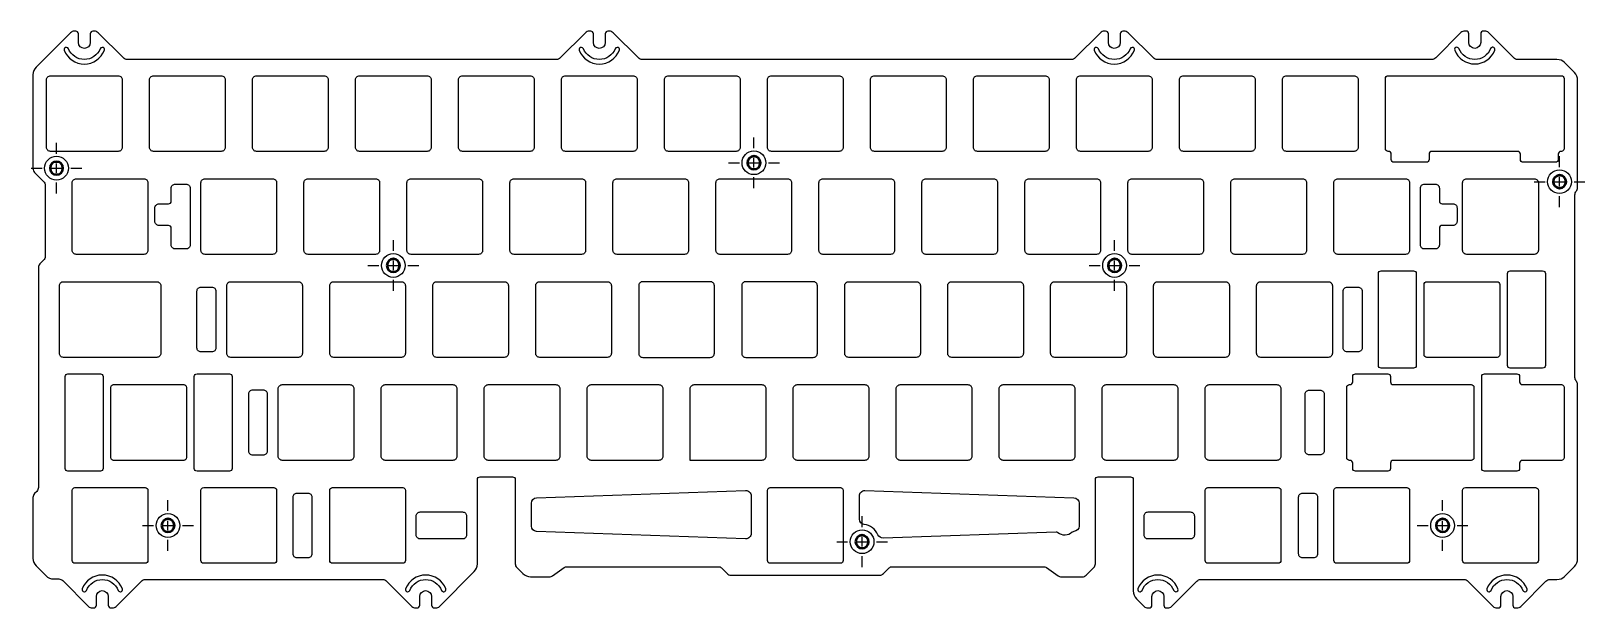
# Model space of a CAD drawing. Header units: millimetres. Extents: x 9 to 297, y 10 to 116.
import ezdxf

# ---------------------------------------------------------------- set-up
doc = ezdxf.new("R2010")
doc.units = ezdxf.units.MM
doc.header["$MEASUREMENT"] = 0
doc.linetypes.add('CENTER2', pattern=[28.575, 19.05, -3.175, 3.175, -3.175])
doc.layers.add('Smart Centers', color=7, linetype='CENTER2', lineweight=25)
doc.layers.add('Visible', color=7, linetype='Continuous', lineweight=50)

# ---------------------------------------------------------------- blocks, each defined once
blk = doc.blocks.new('*U0')
at = {"layer": 'Smart Centers', "color": 0, "ltscale": 0.75, "transparency": 16777216}
for p, q in [((0, 2.68), (0, 4.7)), ((-4.7, 0), (-2.68, 0)), ((2.68, 0), (4.7, 0)), ((0, -4.7), (0, -2.68))]:
    blk.add_line(p, q, dxfattribs=at)
at = {"layer": 'Smart Centers', "color": 0, "linetype": 'Continuous', "ltscale": 0.75, "transparency": 16777216}
for p, q in [((-0.89, 0), (0.89, 0)), ((0, -0.89), (0, 0.89))]:
    blk.add_line(p, q, dxfattribs=at)
blk = doc.blocks.new('*U1')
at = {"layer": 'Smart Centers', "color": 0, "ltscale": 0.75, "transparency": 16777216}
for p, q in [((0, 2.68), (0, 4.7)), ((-4.7, 0), (-2.68, 0)), ((2.68, 0), (4.7, 0)), ((0, -4.7), (0, -2.68))]:
    blk.add_line(p, q, dxfattribs=at)
at = {"layer": 'Smart Centers', "color": 0, "linetype": 'Continuous', "ltscale": 0.75, "transparency": 16777216}
for p, q in [((-0.89, 0), (0.89, 0)), ((0, -0.89), (0, 0.89))]:
    blk.add_line(p, q, dxfattribs=at)
blk = doc.blocks.new('*U2')
at = {"layer": 'Smart Centers', "color": 0, "ltscale": 0.75, "transparency": 16777216}
for p, q in [((0, 2.68), (0, 4.7)), ((-4.7, 0), (-2.68, 0)), ((2.68, 0), (4.7, 0)), ((0, -4.7), (0, -2.68))]:
    blk.add_line(p, q, dxfattribs=at)
at = {"layer": 'Smart Centers', "color": 0, "linetype": 'Continuous', "ltscale": 0.75, "transparency": 16777216}
for p, q in [((-0.89, 0), (0.89, 0)), ((0, -0.89), (0, 0.89))]:
    blk.add_line(p, q, dxfattribs=at)
blk = doc.blocks.new('*U3')
at = {"layer": 'Smart Centers', "color": 0, "ltscale": 0.75, "transparency": 16777216}
for p, q in [((0, 2.68), (0, 4.7)), ((-4.7, 0), (-2.68, 0)), ((2.68, 0), (4.7, 0)), ((0, -4.7), (0, -2.68))]:
    blk.add_line(p, q, dxfattribs=at)
at = {"layer": 'Smart Centers', "color": 0, "linetype": 'Continuous', "ltscale": 0.75, "transparency": 16777216}
for p, q in [((-0.89, 0), (0.89, 0)), ((0, -0.89), (0, 0.89))]:
    blk.add_line(p, q, dxfattribs=at)
blk = doc.blocks.new('*U4')
at = {"layer": 'Smart Centers', "color": 0, "ltscale": 0.75, "transparency": 16777216}
for p, q in [((0, 2.68), (0, 4.7)), ((-4.7, 0), (-2.68, 0)), ((2.68, 0), (4.7, 0)), ((0, -4.7), (0, -2.68))]:
    blk.add_line(p, q, dxfattribs=at)
at = {"layer": 'Smart Centers', "color": 0, "linetype": 'Continuous', "ltscale": 0.75, "transparency": 16777216}
for p, q in [((-0.89, 0), (0.89, 0)), ((0, -0.89), (0, 0.89))]:
    blk.add_line(p, q, dxfattribs=at)
blk = doc.blocks.new('*U5')
at = {"layer": 'Smart Centers', "color": 0, "ltscale": 0.75, "transparency": 16777216}
for p, q in [((0, 2.68), (0, 4.7)), ((-4.7, 0), (-2.68, 0)), ((2.68, 0), (4.7, 0)), ((0, -4.7), (0, -2.68))]:
    blk.add_line(p, q, dxfattribs=at)
at = {"layer": 'Smart Centers', "color": 0, "linetype": 'Continuous', "ltscale": 0.75, "transparency": 16777216}
for p, q in [((-0.89, 0), (0.89, 0)), ((0, -0.89), (0, 0.89))]:
    blk.add_line(p, q, dxfattribs=at)
blk = doc.blocks.new('*U6')
at = {"layer": 'Smart Centers', "color": 0, "ltscale": 0.75, "transparency": 16777216}
for p, q in [((0, 2.68), (0, 4.7)), ((-4.7, 0), (-2.68, 0)), ((2.68, 0), (4.7, 0)), ((0, -4.7), (0, -2.68))]:
    blk.add_line(p, q, dxfattribs=at)
at = {"layer": 'Smart Centers', "color": 0, "linetype": 'Continuous', "ltscale": 0.75, "transparency": 16777216}
for p, q in [((-0.89, 0), (0.89, 0)), ((0, -0.89), (0, 0.89))]:
    blk.add_line(p, q, dxfattribs=at)
blk = doc.blocks.new('*U7')
at = {"layer": 'Smart Centers', "color": 0, "ltscale": 0.75, "transparency": 16777216}
for p, q in [((0, 2.68), (0, 4.7)), ((-4.7, 0), (-2.68, 0)), ((2.68, 0), (4.7, 0)), ((0, -4.7), (0, -2.68))]:
    blk.add_line(p, q, dxfattribs=at)
at = {"layer": 'Smart Centers', "color": 0, "linetype": 'Continuous', "ltscale": 0.75, "transparency": 16777216}
for p, q in [((-0.89, 0), (0.89, 0)), ((0, -0.89), (0, 0.89))]:
    blk.add_line(p, q, dxfattribs=at)

msp = doc.modelspace()

# ---------------------------------------------------------------- linework, layer by layer
for points in [[(10.8, 72.67), (10.8, 32, -0.198912), (10.5, 31.29), (10.09, 30.88, 0.198912), (9.8, 30.17), (9.8, 18.91, 0.198912), (10.38, 17.49), (12.21, 15.66, 0.198912), (13.62, 15.08), (14.59, 15.08, -0.198912), (15.3, 14.78), (20.06, 10.02, 0.198912), (20.77, 9.73), (21.02, 9.73, 0.414214), (21.52, 10.23), (21.52, 11.83, -1), (23.72, 11.83), (23.72, 10.23, 0.414214), (24.22, 9.73), (24.47, 9.73, 0.198912), (25.17, 10.02), (29.84, 14.68, -0.198912), (30.54, 14.98), (74.51, 14.98, -0.198912), (75.21, 14.68), (79.88, 10.02, 0.198912), (80.59, 9.73), (80.83, 9.73, 0.414214), (81.33, 10.23), (81.33, 11.83, -1), (83.53, 11.83), (83.53, 10.23, 0.414214), (84.03, 9.73), (84.28, 9.73, 0.198912), (84.99, 10.02), (91.41, 16.44, 0.198912), (92, 17.86), (92, 33.48, -0.414214), (92.5, 33.98), (98.5, 33.98, -0.414214), (99, 33.48), (99, 17.9, 0.198912), (99.29, 17.19), (100.41, 16.07, 0.198912), (101.82, 15.48), (105.31, 15.48, 0.153915), (105.89, 15.67), (108.05, 17.18, -0.153915), (108.62, 17.36), (136.59, 17.36, -0.198912), (137.12, 17.14), (138.18, 16.08, 0.198912), (138.88, 15.79), (166.4, 15.79, 0.198912), (167.11, 16.08), (168.17, 17.14, -0.198912), (168.7, 17.36), (196.67, 17.36, -0.153915), (197.24, 17.18), (199.41, 15.67, 0.153915), (199.98, 15.48), (203.88, 15.48, 0.198912), (204.59, 15.78), (206, 17.19, 0.198912), (206.3, 17.9), (206.3, 33.48, -0.414214), (206.8, 33.98), (212.8, 33.98, -0.414214), (213.3, 33.48), (213.3, 12.86, 0.198912), (213.88, 11.44), (215.3, 10.02, 0.198912), (216.01, 9.73), (216.26, 9.73, 0.414214), (216.76, 10.23), (216.76, 11.83, -1), (218.96, 11.83), (218.96, 10.23, 0.414214), (219.46, 9.73), (219.71, 9.73, 0.198912), (220.41, 10.02), (225.08, 14.68, -0.198912), (225.78, 14.98), (274.5, 14.98, -0.198912), (275.21, 14.68), (279.87, 10.02, 0.198912), (280.58, 9.73), (280.82, 9.73, 0.414214), (281.32, 10.23), (281.32, 11.83, -1), (283.52, 11.83), (283.52, 10.23, 0.414214), (284.02, 9.73), (284.27, 9.73, 0.198912), (284.98, 10.02), (289.64, 14.68, -0.198912), (290.35, 14.98), (291.67, 14.98, 0.198912), (293.08, 15.56), (294.91, 17.39, 0.198912), (295.5, 18.81), (295.5, 51.04, 0.182676), (295.25, 51.7, -0.182676), (295, 52.36), (295, 86.17, -0.182676), (295.25, 86.83, 0.182676), (295.5, 87.49), (295.5, 107.36, 0.198912), (294.91, 108.77), (293.08, 110.6, 0.198912), (291.67, 111.18), (284.4, 111.18, -0.198912), (283.7, 111.48), (279.03, 116.15, 0.198912), (278.32, 116.44), (278.07, 116.44, 0.414214), (277.57, 115.94), (277.57, 114.34, -1), (275.37, 114.34), (275.37, 115.94, 0.414214), (274.87, 116.44), (274.62, 116.44, 0.198912), (273.92, 116.15), (269.25, 111.48, -0.198912), (268.54, 111.18), (217.72, 111.18, -0.198912), (217.02, 111.48), (212.35, 116.14, 0.198912), (211.64, 116.43), (211.4, 116.43, 0.414214), (210.9, 115.93), (210.9, 114.33, -1), (208.7, 114.33), (208.7, 115.93, 0.414214), (208.2, 116.43), (207.95, 116.43, 0.198912), (207.24, 116.14), (202.58, 111.48, -0.198912), (201.87, 111.18), (122.47, 111.18, -0.198912), (121.77, 111.48), (117.1, 116.14, 0.198912), (116.39, 116.43), (116.15, 116.43, 0.414214), (115.65, 115.93), (115.65, 114.33, -1), (113.45, 114.33), (113.45, 115.93, 0.414214), (112.95, 116.43), (112.7, 116.43, 0.198912), (111.99, 116.14), (107.33, 111.48, -0.198912), (106.62, 111.18), (27.22, 111.18, -0.198912), (26.52, 111.48), (21.85, 116.14, 0.198912), (21.14, 116.43), (20.9, 116.43, 0.414214), (20.4, 115.93), (20.4, 114.33, -1), (18.2, 114.33), (18.2, 115.93, 0.414214), (17.7, 116.43), (17.45, 116.43, 0.198912), (16.74, 116.14), (10.38, 109.78, 0.198912), (9.8, 108.37), (9.8, 91, 0.198912), (10.09, 90.29), (11.77, 88.62, -0.198912), (12.06, 87.91), (12.06, 74.76, -0.198912), (11.77, 74.05), (11.09, 73.38, 0.198912)], [(15.58, 112.89, 0.683925), (23.01, 112.89, 0.527584), (22.64, 113.43), (22.6, 113.43, 0.308207), (22.23, 113.18, -0.681115), (16.37, 113.18, 0.308207), (15.99, 113.43), (15.96, 113.43, 0.527584)], [(110.83, 112.89, 0.683925), (118.26, 112.89, 0.527584), (117.89, 113.43), (117.85, 113.43, 0.308207), (117.48, 113.18, -0.681115), (111.62, 113.18, 0.308207), (111.24, 113.43), (111.21, 113.43, 0.527584)], [(206.08, 112.89, 0.683925), (213.51, 112.89, 0.527584), (213.14, 113.43), (213.1, 113.43, 0.308207), (212.73, 113.18, -0.681115), (206.87, 113.18, 0.308207), (206.49, 113.43), (206.46, 113.43, 0.527584)], [(272.76, 112.9, 0.683925), (280.19, 112.9, 0.527584), (279.81, 113.44), (279.77, 113.44, 0.308207), (279.4, 113.19, -0.681115), (273.54, 113.19, 0.308207), (273.17, 113.44), (273.13, 113.44, 0.527584)], [(12.3, 94.93), (12.3, 107.43, -0.414214), (13.05, 108.18), (25.55, 108.18, -0.414214), (26.3, 107.43), (26.3, 94.93, -0.414214), (25.55, 94.18), (13.05, 94.18, -0.414214)], [(32.1, 108.18), (44.6, 108.18, -0.414214), (45.35, 107.43), (45.35, 94.93, -0.414214), (44.6, 94.18), (32.1, 94.18, -0.414214), (31.35, 94.93), (31.35, 107.43, -0.414214)], [(51.15, 108.18), (63.65, 108.18, -0.414214), (64.4, 107.43), (64.4, 94.93, -0.414214), (63.65, 94.18), (51.15, 94.18, -0.414214), (50.4, 94.93), (50.4, 107.43, -0.414214)], [(70.2, 108.18), (82.7, 108.18, -0.414214), (83.45, 107.43), (83.45, 94.93, -0.414214), (82.7, 94.18), (70.2, 94.18, -0.414214), (69.45, 94.93), (69.45, 107.43, -0.414214)], [(101.75, 94.18), (89.25, 94.18, -0.414214), (88.5, 94.93), (88.5, 107.43, -0.414214), (89.25, 108.18), (101.75, 108.18, -0.414214), (102.5, 107.43), (102.5, 94.93, -0.414214)], [(107.55, 94.93), (107.55, 107.43, -0.414214), (108.3, 108.18), (120.8, 108.18, -0.414214), (121.55, 107.43), (121.55, 94.93, -0.414214), (120.8, 94.18), (108.3, 94.18, -0.414214)], [(139.85, 94.18), (127.35, 94.18, -0.414214), (126.6, 94.93), (126.6, 107.43, -0.414214), (127.35, 108.18), (139.85, 108.18, -0.414214), (140.6, 107.43), (140.6, 94.93, -0.414214)], [(145.65, 94.93), (145.65, 107.43, -0.414214), (146.4, 108.18), (158.9, 108.18, -0.414214), (159.65, 107.43), (159.65, 94.93, -0.414214), (158.9, 94.18), (146.4, 94.18, -0.414214)], [(177.95, 94.18), (165.45, 94.18, -0.414214), (164.7, 94.93), (164.7, 107.43, -0.414214), (165.45, 108.18), (177.95, 108.18, -0.414214), (178.7, 107.43), (178.7, 94.93, -0.414214)], [(197.75, 107.43), (197.75, 94.93, -0.414214), (197, 94.18), (184.5, 94.18, -0.414214), (183.75, 94.93), (183.75, 107.43, -0.414214), (184.5, 108.18), (197, 108.18, -0.414214)], [(216.05, 94.18), (203.55, 94.18, -0.414214), (202.8, 94.93), (202.8, 107.43, -0.414214), (203.55, 108.18), (216.05, 108.18, -0.414214), (216.8, 107.43), (216.8, 94.93, -0.414214)], [(221.85, 94.93), (221.85, 107.43, -0.414214), (222.6, 108.18), (235.1, 108.18, -0.414214), (235.85, 107.43), (235.85, 94.93, -0.414214), (235.1, 94.18), (222.6, 94.18, -0.414214)], [(254.15, 94.18), (241.65, 94.18, -0.414214), (240.9, 94.93), (240.9, 107.43, -0.414214), (241.65, 108.18), (254.15, 108.18, -0.414214), (254.9, 107.43), (254.9, 94.93, -0.414214)], [(292.41, 94.18, 0.414214), (291.91, 93.68), (291.91, 92.68, -0.414214), (291.41, 92.18), (285.41, 92.18, -0.414214), (284.91, 92.68), (284.91, 93.68, 0.414214), (284.41, 94.18), (268.53, 94.18, 0.414214), (268.03, 93.68), (268.03, 92.68, -0.414214), (267.53, 92.18), (261.53, 92.18, -0.414214), (261.03, 92.68), (261.03, 93.68, 0.414214), (260.53, 94.18), (260.45, 94.18, -0.414214), (259.95, 94.68), (259.95, 107.68, -0.414214), (260.45, 108.18), (292.5, 108.18, -0.414214), (293, 107.68), (293, 94.68, -0.414214), (292.5, 94.18)], [(31.06, 88.38), (31.06, 75.88, -0.414214), (30.31, 75.13), (17.81, 75.13, -0.414214), (17.06, 75.88), (17.06, 88.38, -0.414214), (17.81, 89.13), (30.31, 89.13, -0.414214)], [(54.12, 75.13), (41.62, 75.13, -0.414214), (40.87, 75.88), (40.87, 88.38, -0.414214), (41.62, 89.13), (54.12, 89.13, -0.414214), (54.87, 88.38), (54.87, 75.88, -0.414214)], [(59.92, 75.88), (59.92, 88.38, -0.414214), (60.67, 89.13), (73.17, 89.13, -0.414214), (73.92, 88.38), (73.92, 75.88, -0.414214), (73.17, 75.13), (60.67, 75.13, -0.414214)], [(78.97, 75.88), (78.97, 88.38, -0.414214), (79.72, 89.13), (92.22, 89.13, -0.414214), (92.97, 88.38), (92.97, 75.88, -0.414214), (92.22, 75.13), (79.72, 75.13, -0.414214)], [(98.02, 75.88), (98.02, 88.38, -0.414214), (98.77, 89.13), (111.27, 89.13, -0.414214), (112.02, 88.38), (112.02, 75.88, -0.414214), (111.27, 75.13), (98.77, 75.13, -0.414214)], [(130.32, 75.13), (117.82, 75.13, -0.414214), (117.07, 75.88), (117.07, 88.38, -0.414214), (117.82, 89.13), (130.32, 89.13, -0.414214), (131.07, 88.38), (131.07, 75.88, -0.414214)], [(149.37, 75.13), (136.87, 75.13, -0.414214), (136.12, 75.88), (136.12, 88.38, -0.414214), (136.87, 89.13), (149.37, 89.13, -0.414214), (150.12, 88.38), (150.12, 75.88, -0.414214)], [(169.17, 88.38), (169.17, 75.88, -0.414214), (168.42, 75.13), (155.92, 75.13, -0.414214), (155.17, 75.88), (155.17, 88.38, -0.414214), (155.92, 89.13), (168.42, 89.13, -0.414214)], [(187.47, 75.13), (174.97, 75.13, -0.414214), (174.22, 75.88), (174.22, 88.38, -0.414214), (174.97, 89.13), (187.47, 89.13, -0.414214), (188.22, 88.38), (188.22, 75.88, -0.414214)], [(193.27, 75.88), (193.27, 88.38, -0.414214), (194.02, 89.13), (206.52, 89.13, -0.414214), (207.27, 88.38), (207.27, 75.88, -0.414214), (206.52, 75.13), (194.02, 75.13, -0.414214)], [(212.32, 75.88), (212.32, 88.38, -0.414214), (213.07, 89.13), (225.57, 89.13, -0.414214), (226.32, 88.38), (226.32, 75.88, -0.414214), (225.57, 75.13), (213.07, 75.13, -0.414214)], [(232.12, 89.13), (244.62, 89.13, -0.414214), (245.37, 88.38), (245.37, 75.88, -0.414214), (244.62, 75.13), (232.12, 75.13, -0.414214), (231.37, 75.88), (231.37, 88.38, -0.414214)], [(263.67, 75.13), (251.17, 75.13, -0.414214), (250.42, 75.88), (250.42, 88.38, -0.414214), (251.17, 89.13), (263.67, 89.13, -0.414214), (264.42, 88.38), (264.42, 75.88, -0.414214)], [(288.23, 88.38), (288.23, 75.89, -0.414214), (287.48, 75.14), (274.98, 75.14, -0.414214), (274.23, 75.89), (274.23, 88.38, -0.414214), (274.98, 89.13), (287.48, 89.13, -0.414214)], [(35.37, 79.98, 0.414214), (34.87, 80.48), (33.1, 80.48, -0.414214), (32.35, 81.23), (32.35, 83.73, -0.414214), (33.1, 84.48), (34.87, 84.48, 0.414214), (35.37, 84.98), (35.37, 87.38, -0.414214), (36.12, 88.13), (38.12, 88.13, -0.414214), (38.87, 87.38), (38.87, 76.88, -0.414214), (38.12, 76.13), (36.12, 76.13, -0.414214), (35.37, 76.88)], [(270.42, 80.49, 0.414214), (269.92, 79.99), (269.92, 76.88, -0.414214), (269.17, 76.13), (267.17, 76.13, -0.414214), (266.42, 76.88), (266.42, 87.38, -0.414214), (267.17, 88.13), (269.17, 88.13, -0.414214), (269.92, 87.38), (269.92, 84.99, 0.414214), (270.42, 84.49), (272.45, 84.49, -0.414214), (273.2, 83.74), (273.2, 81.24, -0.414214), (272.45, 80.49)], [(265.65, 71.58), (265.65, 54.58, -0.414214), (265.15, 54.08), (259.15, 54.08, -0.414214), (258.65, 54.58), (258.65, 71.58, -0.414214), (259.15, 72.08), (265.15, 72.08, -0.414214)], [(289.53, 71.58), (289.53, 54.58, -0.414214), (289.03, 54.08), (283.03, 54.08, -0.414214), (282.53, 54.58), (282.53, 71.58, -0.414214), (283.03, 72.08), (289.03, 72.08, -0.414214)], [(15.43, 70.08), (32.69, 70.08, -0.414214), (33.44, 69.33), (33.44, 56.83, -0.414214), (32.69, 56.08), (15.43, 56.08, -0.414214), (14.68, 56.83), (14.68, 69.33, -0.414214)], [(40.13, 57.83), (40.13, 68.33, -0.414214), (40.88, 69.08), (42.88, 69.08, -0.414214), (43.63, 68.33), (43.63, 57.83, -0.414214), (42.88, 57.08), (40.88, 57.08, -0.414214)], [(58.88, 56.08), (46.38, 56.08, -0.414214), (45.63, 56.83), (45.63, 69.33, -0.414214), (46.38, 70.08), (58.88, 70.08, -0.414214), (59.63, 69.33), (59.63, 56.83, -0.414214)], [(64.68, 56.83), (64.68, 69.33, -0.414214), (65.43, 70.08), (77.93, 70.08, -0.414214), (78.68, 69.33), (78.68, 56.83, -0.414214), (77.93, 56.08), (65.43, 56.08, -0.414214)], [(84.48, 70.08), (96.98, 70.08, -0.414214), (97.73, 69.33), (97.73, 56.83, -0.414214), (96.98, 56.08), (84.48, 56.08, -0.414214), (83.73, 56.83), (83.73, 69.33, -0.414214)], [(103.53, 70.08), (116.03, 70.08, -0.414214), (116.78, 69.33), (116.78, 56.83, -0.414214), (116.03, 56.08), (103.53, 56.08, -0.414214), (102.78, 56.83), (102.78, 69.33, -0.414214)], [(135.08, 56.08, 0.414214), (135.83, 56.83), (135.83, 69.33, 0.414214), (135.08, 70.08), (122.58, 70.08, 0.414214), (121.83, 69.33), (121.83, 56.83, 0.414214), (122.58, 56.08)], [(141.63, 70.08, 0.414214), (140.88, 69.33), (140.88, 56.83, 0.414214), (141.63, 56.08), (154.13, 56.08, 0.414214), (154.88, 56.83), (154.88, 69.33, 0.414214), (154.13, 70.08)], [(160.68, 70.08), (173.18, 70.08, -0.414214), (173.93, 69.33), (173.93, 56.83, -0.414214), (173.18, 56.08), (160.68, 56.08, -0.414214), (159.93, 56.83), (159.93, 69.33, -0.414214)], [(179.73, 70.08), (192.23, 70.08, -0.414214), (192.98, 69.33), (192.98, 56.83, -0.414214), (192.23, 56.08), (179.73, 56.08, -0.414214), (178.98, 56.83), (178.98, 69.33, -0.414214)], [(211.28, 56.08), (198.78, 56.08, -0.414214), (198.03, 56.83), (198.03, 69.33, -0.414214), (198.78, 70.08), (211.28, 70.08, -0.414214), (212.03, 69.33), (212.03, 56.83, -0.414214)], [(217.83, 70.08), (230.33, 70.08, -0.414214), (231.08, 69.33), (231.08, 56.83, -0.414214), (230.33, 56.08), (217.83, 56.08, -0.414214), (217.08, 56.83), (217.08, 69.33, -0.414214)], [(249.38, 56.08), (236.88, 56.08, -0.414214), (236.13, 56.83), (236.13, 69.33, -0.414214), (236.88, 70.08), (249.38, 70.08, -0.414214), (250.13, 69.33), (250.13, 56.83, -0.414214)], [(255.63, 68.33), (255.63, 57.83, -0.414214), (254.88, 57.08), (252.88, 57.08, -0.414214), (252.13, 57.83), (252.13, 68.33, -0.414214), (252.88, 69.08), (254.88, 69.08, -0.414214)], [(267.09, 56.58), (267.09, 69.58, -0.414214), (267.59, 70.08), (280.59, 70.08, -0.414214), (281.09, 69.58), (281.09, 56.58, -0.414214), (280.59, 56.08), (267.59, 56.08, -0.414214)], [(22.76, 52.53), (22.76, 35.53, -0.414214), (22.26, 35.03), (16.26, 35.03, -0.414214), (15.76, 35.53), (15.76, 52.53, -0.414214), (16.26, 53.03), (22.26, 53.03, -0.414214)], [(46.64, 52.53), (46.64, 35.53, -0.414214), (46.14, 35.03), (40.14, 35.03, -0.414214), (39.64, 35.53), (39.64, 52.53, -0.414214), (40.14, 53.03), (46.14, 53.03, -0.414214)], [(260.89, 51.53, 0.414214), (261.39, 51.03), (275.83, 51.03, -0.414214), (276.33, 50.53), (276.33, 37.53, -0.414214), (275.83, 37.03), (261.39, 37.03, 0.414214), (260.89, 36.53), (260.89, 35.53, -0.414214), (260.39, 35.03), (254.39, 35.03, -0.414214), (253.89, 35.53), (253.89, 36.53, 0.414214), (253.39, 37.03), (253.3, 37.03, -0.414214), (252.8, 37.53), (252.8, 50.53, -0.414214), (253.3, 51.03), (253.39, 51.03, 0.414214), (253.89, 51.53), (253.89, 52.53, -0.414214), (254.39, 53.03), (260.39, 53.03, -0.414214), (260.89, 52.53)], [(285.27, 37.03, 0.414214), (284.77, 36.53), (284.77, 35.53, -0.414214), (284.27, 35.03), (278.27, 35.03, -0.414214), (277.77, 35.53), (277.77, 52.53, -0.414214), (278.27, 53.03), (284.27, 53.03, -0.414214), (284.77, 52.53), (284.77, 51.53, 0.414214), (285.27, 51.03), (292.5, 51.03, -0.414214), (293, 50.53), (293, 37.53, -0.414214), (292.5, 37.03)], [(24.2, 37.53), (24.2, 50.53, -0.414214), (24.7, 51.03), (37.7, 51.03, -0.414214), (38.2, 50.53), (38.2, 37.53, -0.414214), (37.7, 37.03), (24.7, 37.03, -0.414214)], [(53.16, 49.28, 0.414214), (52.41, 50.03), (50.41, 50.03, 0.414214), (49.66, 49.28), (49.66, 38.78, 0.414214), (50.41, 38.03), (52.41, 38.03, 0.414214), (53.16, 38.78)], [(69.16, 50.28), (69.16, 37.78, -0.414214), (68.41, 37.03), (55.91, 37.03, -0.414214), (55.16, 37.78), (55.16, 50.28, -0.414214), (55.91, 51.03), (68.41, 51.03, -0.414214)], [(88.21, 50.28), (88.21, 37.78, -0.414214), (87.46, 37.03), (74.96, 37.03, -0.414214), (74.21, 37.78), (74.21, 50.28, -0.414214), (74.96, 51.03), (87.46, 51.03, -0.414214)], [(107.26, 50.28), (107.26, 37.78, -0.414214), (106.51, 37.03), (94.01, 37.03, -0.414214), (93.26, 37.78), (93.26, 50.28, -0.414214), (94.01, 51.03), (106.51, 51.03, -0.414214)], [(112.31, 37.78), (112.31, 50.28, -0.414214), (113.06, 51.03), (125.56, 51.03, -0.414214), (126.31, 50.28), (126.31, 37.78, -0.414214), (125.56, 37.03), (113.06, 37.03, -0.414214)], [(132.11, 51.03), (144.61, 51.03, -0.414214), (145.36, 50.28), (145.36, 37.78, -0.414214), (144.61, 37.03), (131.36, 37.03), (131.36, 50.28, -0.414214)], [(150.41, 37.78), (150.41, 50.28, -0.414214), (151.16, 51.03), (163.66, 51.03, -0.414214), (164.41, 50.28), (164.41, 37.78, -0.414214), (163.66, 37.03), (151.16, 37.03, -0.414214)], [(182.71, 37.03), (170.21, 37.03, -0.414214), (169.46, 37.78), (169.46, 50.28, -0.414214), (170.21, 51.03), (182.71, 51.03, -0.414214), (183.46, 50.28), (183.46, 37.78, -0.414214)], [(201.76, 37.03), (189.26, 37.03, -0.414214), (188.51, 37.78), (188.51, 50.28, -0.414214), (189.26, 51.03), (201.76, 51.03, -0.414214), (202.51, 50.28), (202.51, 37.78, -0.414214)], [(220.81, 37.03), (208.31, 37.03, -0.414214), (207.56, 37.78), (207.56, 50.28, -0.414214), (208.31, 51.03), (220.81, 51.03, -0.414214), (221.56, 50.28), (221.56, 37.78, -0.414214)], [(240.61, 50.28), (240.61, 37.78, -0.414214), (239.86, 37.03), (227.36, 37.03, -0.414214), (226.61, 37.78), (226.61, 50.28, -0.414214), (227.36, 51.03), (239.86, 51.03, -0.414214)], [(248.61, 49.28), (248.61, 38.78, -0.414214), (247.86, 38.03), (245.86, 38.03, -0.414214), (245.11, 38.78), (245.11, 49.28, -0.414214), (245.86, 50.03), (247.86, 50.03, -0.414214)], [(17.06, 18.48), (17.06, 31.48, -0.414214), (17.56, 31.98), (30.56, 31.98, -0.414214), (31.06, 31.48), (31.06, 18.48, -0.414214), (30.56, 17.98), (17.56, 17.98, -0.414214)], [(40.87, 18.48), (40.87, 31.48, -0.414214), (41.37, 31.98), (54.37, 31.98, -0.414214), (54.87, 31.48), (54.87, 18.48, -0.414214), (54.37, 17.98), (41.37, 17.98, -0.414214)], [(64.68, 18.48), (64.68, 31.48, -0.414214), (65.18, 31.98), (78.18, 31.98, -0.414214), (78.68, 31.48), (78.68, 18.48, -0.414214), (78.18, 17.98), (65.18, 17.98, -0.414214)], [(145.65, 18.48), (145.65, 31.48, -0.414214), (146.15, 31.98), (159.15, 31.98, -0.414214), (159.65, 31.48), (159.65, 18.48, -0.414214), (159.15, 17.98), (146.15, 17.98, -0.414214)], [(226.61, 18.48), (226.61, 31.48, -0.414214), (227.11, 31.98), (240.11, 31.98, -0.414214), (240.61, 31.48), (240.61, 18.48, -0.414214), (240.11, 17.98), (227.11, 17.98, -0.414214)], [(250.42, 18.48), (250.42, 31.48, -0.414214), (250.92, 31.98), (263.92, 31.98, -0.414214), (264.42, 31.48), (264.42, 18.48, -0.414214), (263.92, 17.98), (250.92, 17.98, -0.414214)], [(274.23, 18.48), (274.23, 31.48, -0.414214), (274.73, 31.98), (287.73, 31.98, -0.414214), (288.23, 31.48), (288.23, 18.48, -0.414214), (287.73, 17.98), (274.73, 17.98, -0.414214)], [(57.9, 19.73), (57.9, 30.23, -0.414214), (58.65, 30.98), (60.65, 30.98, -0.414214), (61.4, 30.23), (61.4, 19.73, -0.414214), (60.65, 18.98), (58.65, 18.98, -0.414214)], [(102, 24.87), (102, 29.1, -0.404026), (102.96, 30.1), (141.61, 31.45, -0.424475), (142.65, 30.45), (142.65, 23.52, -0.424475), (141.61, 22.52), (102.96, 23.87, -0.404026)], [(202.34, 23.87, 0.179948), (202.02, 23.73, -0.378886), (199.37, 23.64, 0.183084), (199.04, 23.76), (167.04, 22.64, -0.309582), (166.09, 23.24, 0.267839), (163.53, 25.16, -0.379715), (162.65, 26.15), (162.65, 30.45, -0.424475), (163.68, 31.45), (202.33, 30.1, -0.404026), (203.3, 29.1), (203.3, 24.87, -0.40048)], [(243.89, 19.73), (243.89, 30.23, -0.414214), (244.64, 30.98), (246.64, 30.98, -0.414214), (247.39, 30.23), (247.39, 19.73, -0.414214), (246.64, 18.98), (244.64, 18.98, -0.414214)], [(90, 26.73), (90, 23.23, -0.414214), (89.25, 22.48), (81.43, 22.48, -0.414214), (80.68, 23.23), (80.68, 26.73, -0.414214), (81.43, 27.48), (89.25, 27.48, -0.414214)], [(216.05, 27.48), (223.86, 27.48, -0.414214), (224.61, 26.73), (224.61, 23.23, -0.414214), (223.86, 22.48), (216.05, 22.48, -0.414214), (215.3, 23.23), (215.3, 26.73, -0.414214)], [(26.33, 13.27, 0.683925), (18.9, 13.27, 0.527584), (19.28, 12.73), (19.31, 12.73, 0.308207), (19.69, 12.98, -0.681115), (25.55, 12.98, 0.308207), (25.92, 12.73), (25.96, 12.73, 0.527584)], [(86.15, 13.27, 0.683925), (78.72, 13.27, 0.527584), (79.09, 12.73), (79.13, 12.73, 0.308207), (79.5, 12.98, -0.681115), (85.37, 12.98, 0.308207), (85.74, 12.73), (85.77, 12.73, 0.527584)], [(221.57, 13.27, 0.683925), (214.15, 13.27, 0.527584), (214.52, 12.73), (214.56, 12.73, 0.308207), (214.93, 12.98, -0.681115), (220.79, 12.98, 0.308207), (221.16, 12.73), (221.2, 12.73, 0.527584)], [(286.14, 13.27, 0.683925), (278.71, 13.27, 0.527584), (279.08, 12.73), (279.12, 12.73, 0.308207), (279.49, 12.98, -0.681115), (285.36, 12.98, 0.308207), (285.73, 12.73), (285.77, 12.73, 0.527584)]]:
    msp.add_lwpolyline(points, format="xyb", close=True)
for centre in [(14.15, 91.08), (143.15, 92.08), (292.15, 88.58), (76.45, 73.08), (209.85, 73.08), (34.77, 24.98), (270.52, 24.98), (163.15, 21.98)]:
    msp.add_circle(centre, 2.2)
at = {"layer": 'Visible', "extrusion": (0, 0, -1)}
for centre in [(-14.15, 91.08), (-143.15, 92.08), (-292.15, 88.58), (-76.45, 73.08), (-209.85, 73.08), (-34.77, 24.98), (-270.52, 24.98), (-163.15, 21.98)]:
    msp.add_circle(centre, 1.2, dxfattribs=at)

# ---------------------------------------------------------------- block references
at = {"layer": 'Smart Centers', "ltscale": 0.75}
for name, p in [('*U0', (14.15, 91.08)), ('*U5', (143.15, 92.08)), ('*U6', (292.15, 88.58)), ('*U1', (76.45, 73.08)), ('*U4', (209.85, 73.08)), ('*U2', (34.77, 24.98)), ('*U7', (270.52, 24.98)), ('*U3', (163.15, 21.98))]:
    msp.add_blockref(name, p, dxfattribs=at)

doc.saveas('drawing.dxf')
